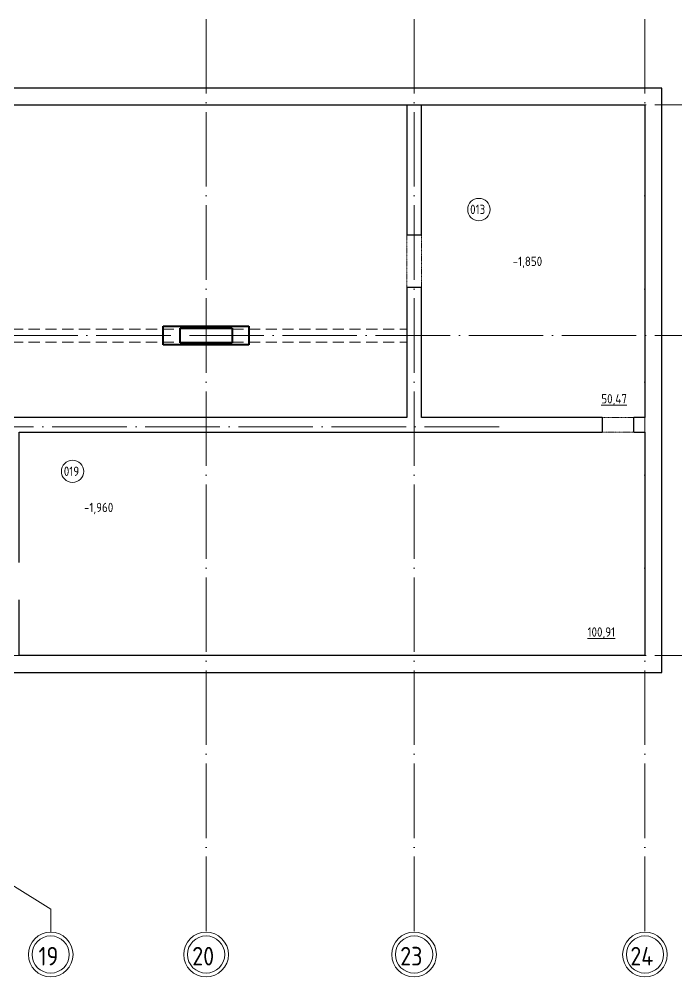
# Model space of a CAD drawing. Header units: millimetres. Extents: x -21010 to 105841, y -18351 to 135084.
# Drawn here: x 43537 to 61197, y 74778 to 100508 of the extents above; entities that cross this region are included whole.
import ezdxf

# ---------------------------------------------------------------- set-up
doc = ezdxf.new("R2010")
doc.units = ezdxf.units.MM
for name, pattern in [('ADSK_Линия сетки', [2500, 2000, -250, 0, -250]), ('ADSK_Сверху', [450, 300, -150]), ('Сверху', [3.96875, 2.38125, -1.5875])]:
    doc.linetypes.add(name, pattern=pattern)
for name, color, linetype, lineweight in [('Линии', 7, 'Continuous', 9), ('Марки помещений', 7, 'Continuous', 9), ('Несущие колонны', 7, 'Continuous', 9), ('Оси', 7, 'Continuous', 9), ('Отметки', 7, 'Continuous', 9), ('Стены наружные', 7, 'Continuous', 18), ('Узлы', 7, 'Continuous', 18)]:
    doc.layers.add(name, color=color, linetype=linetype, lineweight=lineweight)
doc.styles.add('GOST Common_1', font='GOST_Common.ttf', dxfattribs={"width": 0.9, "height": 2.5})
doc.styles.add('GOST Common_3', font='GOST_Common.ttf', dxfattribs={"height": 3.5})

# ---------------------------------------------------------------- blocks, each defined once
blk = doc.blocks.new('Подвал 21082025 планы')
at = {"layer": 'Линии', "linetype": 'ADSK_Сверху'}
for p, q in [((43600, -38225), (48115, -38225)), ((49515, -38225), (54205, -38225)), ((43600, -38575), (48115, -38575)), ((49515, -38575), (54205, -38575))]:
    blk.add_line(p, q, dxfattribs=at)
at = {"layer": 'Марки помещений'}
for centre in [(56139, -35014), (45229, -42049)]:
    blk.add_circle(centre, 300, dxfattribs=at)
at = {"layer": 'Несущие колонны', "lineweight": 40}
for p, q in [((47665, -38650), (47665, -38150)), ((47665, -38150), (49965, -38150)), ((48115, -38600), (48115, -38200)), ((48115, -38200), (49515, -38200)), ((49515, -38200), (49515, -38600)), ((49965, -38150), (49965, -38650)), ((49965, -38650), (47665, -38650)), ((49515, -38600), (48115, -38600))]:
    blk.add_line(p, q, dxfattribs=at)
at = {"layer": 'Несущие колонны'}
for p, q in [((47665, -38150), (49965, -38150)), ((47665, -38650), (47665, -38150)), ((48115, -38200), (49515, -38200)), ((48115, -38600), (48115, -38200)), ((49515, -38200), (49515, -38600)), ((49965, -38150), (49965, -38650)), ((49965, -38650), (47665, -38650)), ((49515, -38600), (48115, -38600))]:
    blk.add_line(p, q, dxfattribs=at)
at = {"layer": 'Оси', "linetype": 'ADSK_Линия сетки'}
for p, q in [((48815, -29900), (48815, -54430)), ((54400, -29900), (54400, -54430)), ((60600, -29900), (60600, -54430)), ((62867, -32200), (-12349, -32200)), ((62867, -38400), (-12349, -38400)), ((56683, -40850), (-12349, -40850)), ((62867, -47000), (-12349, -47000))]:
    blk.add_line(p, q, dxfattribs=at)
at = {"layer": 'Оси'}
for p, q in [((43600, -53160), (44642, -53812)), ((44642, -53812), (44642, -54430))]:
    blk.add_line(p, q, dxfattribs=at)
at = {"layer": 'Оси', "lineweight": 20}
for centre, radius, start, end in [((44642, -55030), 600, 0, 180), ((44642, -55030), 500, 0, 180), ((48815, -55030), 600, 0, 180), ((48815, -55030), 500, 0, 180), ((54400, -55030), 600, 0, 180), ((54400, -55030), 500, 0, 180), ((60600, -55030), 600, 0, 180), ((60600, -55030), 500, 0, 180), ((44642, -55030), 600, 180, 0), ((44642, -55030), 500, 180, 0), ((48815, -55030), 600, 180, 0), ((48815, -55030), 500, 180, 0), ((54400, -55030), 600, 180, 0), ((54400, -55030), 500, 180, 0), ((60600, -55030), 600, 180, 0), ((60600, -55030), 500, 180, 0)]:
    blk.add_arc(centre, radius, start, end, dxfattribs=at)
at = {"layer": 'Стены наружные', "lineweight": 30}
for p, q in [((61050, -31750), (40855, -31750)), ((61050, -47450), (61050, -31750)), ((40795, -32200), (60600, -32200)), ((54205, -32200), (54205, -35705)), ((54595, -35705), (54595, -32200)), ((60600, -32200), (60600, -40605)), ((54205, -37105), (54205, -40605)), ((54595, -40605), (54595, -37105)), ((54205, -40605), (43405, -40605)), ((59450, -40605), (54595, -40605)), ((60600, -40605), (60300, -40605)), ((43795, -40995), (59450, -40995)), ((43795, -44500), (43795, -40995)), ((60300, -40995), (60600, -40995)), ((60600, -40995), (60600, -47000)), ((43795, -47000), (43795, -45500)), ((60600, -47000), (43795, -47000)), ((-7450, -47450), (61050, -47450))]:
    blk.add_line(p, q, dxfattribs=at)
at = {"layer": 'Узлы', "linetype": 'Сверху', "lineweight": 9}
for p, q in [((54205, -35705), (54205, -37105)), ((54595, -37105), (54595, -35705)), ((60300, -40605), (59450, -40605)), ((59450, -40995), (60300, -40995))]:
    blk.add_line(p, q, dxfattribs=at)
at = {"layer": 'Узлы', "lineweight": 30}
for p, q in [((54595, -35705), (54205, -35705)), ((54205, -37105), (54595, -37105)), ((59450, -40605), (59450, -40995)), ((60300, -40995), (60300, -40605))]:
    blk.add_line(p, q, dxfattribs=at)
at = {"layer": 'Марки помещений', "style": 'GOST Common_3', "width": 0.9}
for s, p in [('013', (55904, -35136)), ('%%U50,47', (59427, -40224)), ('019', (44994, -42172)), ('%%U100,91', (59057, -46490))]:
    blk.add_text(s, height=250, dxfattribs=at).set_placement(p)
at = {"layer": 'Оси', "style": 'GOST Common_1', "width": 0.9}
for s, p in [('19', (44315, -55325)), ('20', (48443, -55325)), ('23', (54028, -55325)), ('24', (60207, -55325))]:
    blk.add_text(s, height=500, dxfattribs=at).set_placement(p)
at = {"layer": 'Отметки', "style": 'GOST Common_3', "width": 0.9}
for s, p in [('-1,850', (57047, -36532)), ('-1,960', (45535, -43144))]:
    blk.add_text(s, height=250, dxfattribs=at).set_placement(p)

msp = doc.modelspace()

# ---------------------------------------------------------------- block references
msp.add_blockref('Подвал 21082025 планы', (-257.9, 130408.2))

doc.saveas('drawing.dxf')
